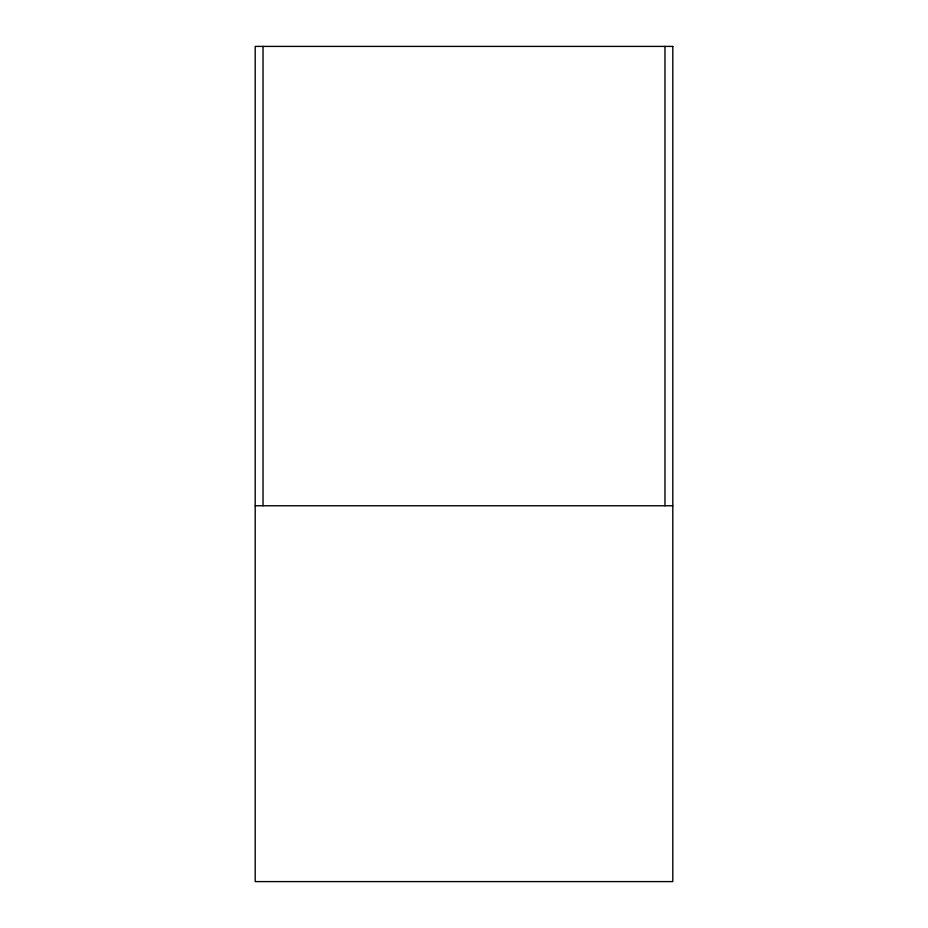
<?xml version="1.0" encoding="UTF-8"?>
<svg xmlns="http://www.w3.org/2000/svg" width="928" height="928" viewBox="0 0 928 928"><rect width="100%" height="100%" fill="white"/><g stroke="black" fill="none" stroke-linecap="round" stroke-linejoin="round"><path stroke-width="1.39" d="M255.2 505.76L672.8 505.76M664.97 46.4L664.97 505.76M263.03 46.4L263.03 505.76M672.8 46.4L255.2 46.4L255.2 881.6L672.8 881.6L672.8 46.4"/></g></svg>
